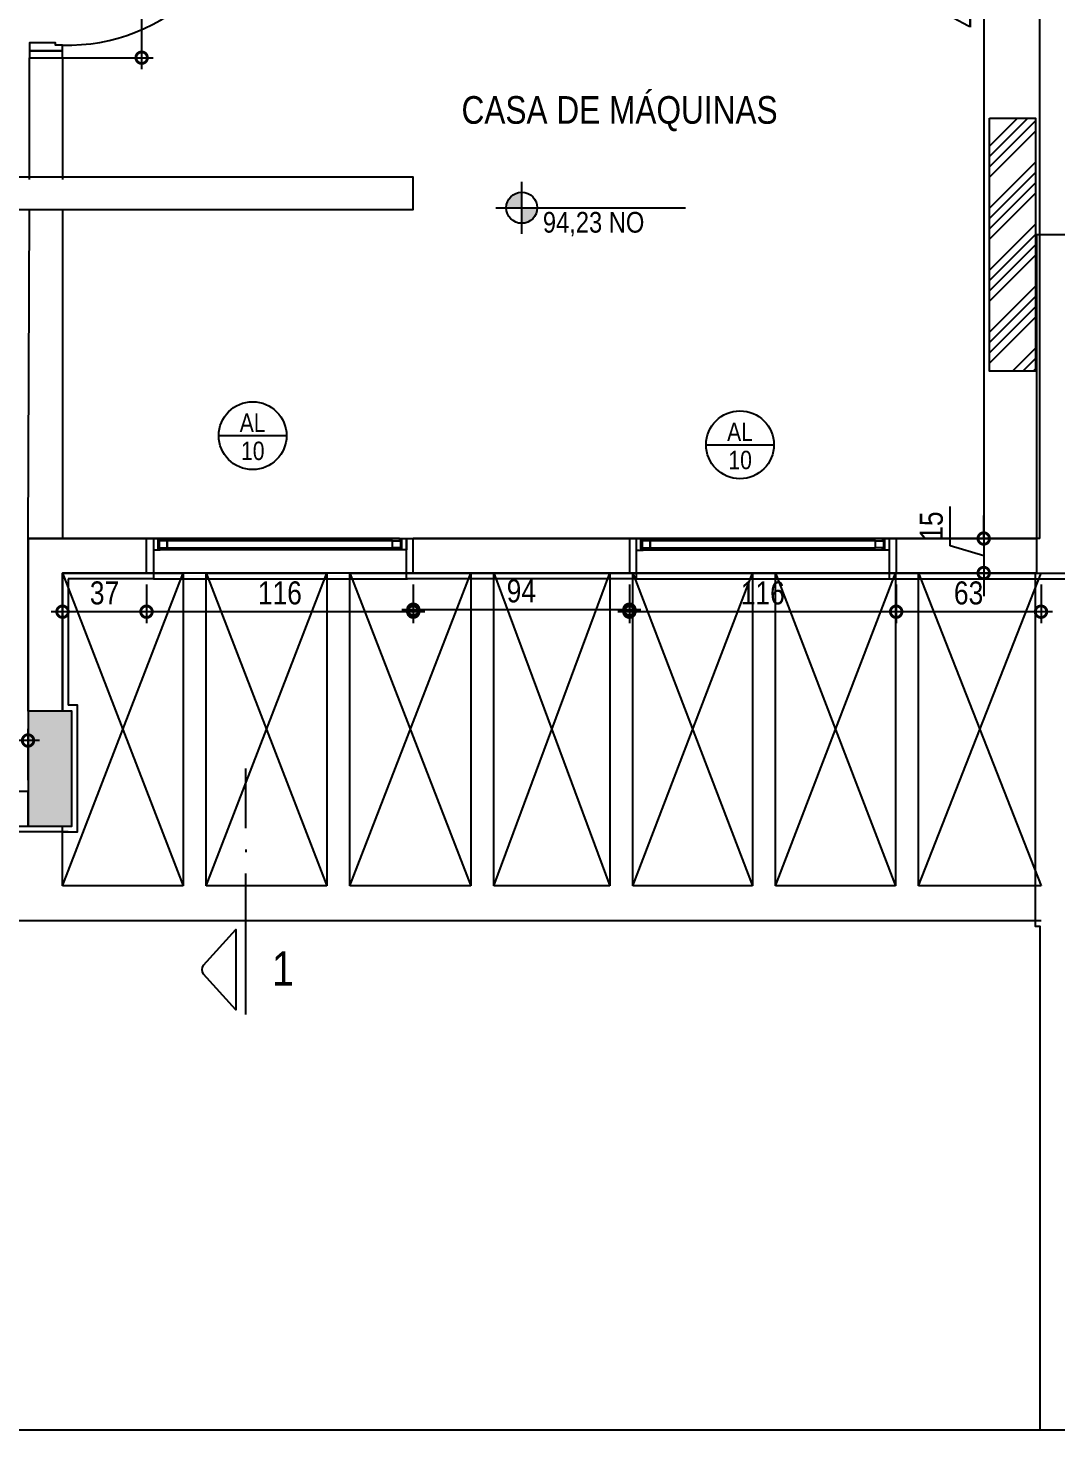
# Model space of a CAD drawing. Header units: metres. Extents: x -38 to 570, y -75 to 184.
# Drawn here: x 5.74 to 10.21, y -9.39 to -3.3 of the extents above; entities that cross this region are included whole.
import ezdxf
from ezdxf.enums import TextEntityAlignment as Align

# ---------------------------------------------------------------- set-up
doc = ezdxf.new("R2010")
doc.units = ezdxf.units.M
for name, pattern in [('CONTINUOS', [0]), ('DASHEDX2', [1.5, 1, -0.5]), ('ESTILO_TQS_0001', [1, 0.7, -0.3])]:
    doc.linetypes.add(name, pattern=pattern)
for name, color, linetype in [('1', 232, 'DASHEDX2'), ('21', 232, 'Continuous'), ('210', 15, 'ESTILO_TQS_0001'), ('28', 232, 'Continuous'), ('3', 2, 'Continuous'), ('ARQ-ALV ACAB', 4, 'Continuous'), ('ARQ-ALV OSSO', 5, 'Continuous'), ('ARQ-AUX', 7, 'Continuous'), ('ARQ-AUX1', 1, 'Continuous'), ('ARQ-CAX @ 1', 1, 'Continuous'), ('ARQ-DIM', 2, 'Continuous'), ('ARQ-PRJ', 7, 'DASHEDX2'), ('ARQ-SIM', 1, 'Continuous'), ('ARQ-TXT', 2, 'Continuous')]:
    doc.layers.add(name, color=color, linetype=linetype)
doc.styles.add('Adesa', font='ARIALN.TTF')
doc.styles.add('M50', font='ARIALN.TTF', dxfattribs={"height": 0.15})
doc.dimstyles.new('ADESA 1-0050', dxfattribs={"dimtxt": 0.1, "dimasz": 0.1, "dimexe": 0.05, "dimexo": 0.05, "dimgap": 0.03, "dimtad": 1, "dimdec": 1, "dimlfac": 100, "dimzin": 12, "dimtxsty": 'Adesa', "dimblk": 'DOTSMALL', "dimcen": 1, "dimdle": 0.05, "dimclrd": 1, "dimclre": 1, "dimclrt": 256, "dimazin": 3, "dimtm": 1e-09, "dimtfac": 1, "dimtdec": 1, "dimtmove": 1, "dimatfit": 0, "dimldrblk": 'DOTSMALL', "dimfxl": 0.8, "dimtvp": 2, "dimtolj": 1, "dimtzin": 0, "dimarcsym": 0})

# ---------------------------------------------------------------- blocks, each defined once
blk = doc.blocks.new('NipAcOs')
at = {"layer": 'ARQ-SIM'}
h = blk.add_hatch(color=256, dxfattribs=at)
h.dxf.hatch_style = 1
h.paths.add_polyline_path([(0, 0.15, 0.414214), (-0.15, 0), (0, 0)])
h.paths.add_polyline_path([(0.15, 0), (0, 0), (0, -0.15, 0.414214)])
for p, q in [((0, -0.25), (0, 0.25)), ((-0.25, 0), (0.15, 0)), ((0.15, 0), (1.583, 0))]:
    blk.add_line(p, q, dxfattribs=at)
blk.add_circle((0, 0), 0.15, dxfattribs=at)
at = {"style": 'Adesa'}
for p in [(0.204, 0.06), (0.204, -0.24)]:
    blk.add_attdef('000,00', p, '', height=0.2, dxfattribs=at)
blk = doc.blocks.new('*U807')
at = {"color": 0, "linetype": 'ByBlock', "ltscale": 0.5}
for points in [[(0.02, -0.045), (0.02, -0.045), (0.02, -0.045), (0.02, -0.045), (0.02, -0.045), (0.02, -0.045), (0.02, -0.045), (0.02, -0.045), (0.02, -0.045), (0.03, -0.045), (0.03, -0.05), (0, -0.05), (0, 0), (0.03, 0), (0.03, -0.005), (0.02, -0.005), (0.02, -0.045)], [(1.08, -0.045), (1.08, -0.045), (1.08, -0.045), (1.08, -0.045), (1.08, -0.045), (1.08, -0.045), (1.08, -0.045), (1.08, -0.045), (1.08, -0.045), (1.07, -0.045), (1.07, -0.05), (1.1, -0.05), (1.1, 0), (1.07, 0), (1.07, -0.005), (1.08, -0.005), (1.08, -0.045)], [(0.025, -0.01), (0.06, -0.01), (0.06, -0.04), (0.025, -0.04)], [(1.075, -0.01), (1.04, -0.01), (1.04, -0.04), (1.075, -0.04)]]:
    blk.add_lwpolyline(points, close=True, dxfattribs=at)
at = {"color": 8, "linetype": 'ByBlock', "ltscale": 0.5}
for points in [[(1.07, 0), (0.03, 0)], [(1.07, -0.05), (0.03, -0.05)]]:
    blk.add_lwpolyline(points, dxfattribs=at)
at = {"color": 7, "linetype": 'ByBlock', "ltscale": 0.5}
blk.add_lwpolyline([(1.04, -0.01), (1.04, -0.04), (0.06, -0.04), (0.06, -0.01)], close=True, dxfattribs=at)
blk = doc.blocks.new('*U808')
at = {"color": 0, "linetype": 'ByBlock', "ltscale": 0.5}
for points in [[(0.02, -0.045), (0.02, -0.045), (0.02, -0.045), (0.02, -0.045), (0.02, -0.045), (0.02, -0.045), (0.02, -0.045), (0.02, -0.045), (0.02, -0.045), (0.03, -0.045), (0.03, -0.05), (0, -0.05), (0, 0), (0.03, 0), (0.03, -0.005), (0.02, -0.005), (0.02, -0.045)], [(1.08, -0.045), (1.08, -0.045), (1.08, -0.045), (1.08, -0.045), (1.08, -0.045), (1.08, -0.045), (1.08, -0.045), (1.08, -0.045), (1.08, -0.045), (1.07, -0.045), (1.07, -0.05), (1.1, -0.05), (1.1, 0), (1.07, 0), (1.07, -0.005), (1.08, -0.005), (1.08, -0.045)], [(0.025, -0.01), (0.06, -0.01), (0.06, -0.04), (0.025, -0.04)], [(1.075, -0.01), (1.04, -0.01), (1.04, -0.04), (1.075, -0.04)]]:
    blk.add_lwpolyline(points, close=True, dxfattribs=at)
at = {"color": 8, "linetype": 'ByBlock', "ltscale": 0.5}
for points in [[(1.07, 0), (0.03, 0)], [(1.07, -0.05), (0.03, -0.05)]]:
    blk.add_lwpolyline(points, dxfattribs=at)
at = {"color": 7, "linetype": 'ByBlock', "ltscale": 0.5}
blk.add_lwpolyline([(1.04, -0.01), (1.04, -0.04), (0.06, -0.04), (0.06, -0.01)], close=True, dxfattribs=at)
blk = doc.blocks.new('*U786')
for points in [[(-0.845, -0.1), (-0.82, -0.1), (-0.82, -0.07), (-0.81, -0.07), (-0.81, 0.0433), (-0.845, 0.0433), (-0.845, -0.1)], [(0.025, -0.1), (0, -0.1), (0, -0.07), (-0.01, -0.07), (-0.01, 0.0433), (0.025, 0.0433), (0.025, -0.1)], [(0, -0.1), (0, -0.9204), (-0.03, -0.9204), (-0.03, -0.1)]]:
    blk.add_lwpolyline(points, close=True)
at = {"layer": 'ARQ-PRJ'}
blk.add_arc((-0.0237, -0.1242), 0.7967, 178.25988, 271.70132, dxfattribs=at)
blk = doc.blocks.new('EST-PR-012-BAR-R02')
at = {"layer": '1', "color": 1, "linetype": 'CONTINUOS'}
blk.add_line((729.99, -552), (742.99, -552), dxfattribs=at)
for points in [[(645.7, -552), (574.48, -552)], [(707.92, -552), (645.7, -552)], [(729.99, -552), (707.92, -552)], [(589.48, -567), (641.99, -567)], [(589.48, -627), (589.48, -567)], [(651.99, -567), (704.49, -567)], [(714.49, -567), (736.49, -567)], [(736.49, -567), (766.99, -566.99)], [(776.99, -566.99), (827.49, -566.99)], [(837.49, -566.99), (889.56, -567)], [(889.56, -567), (889.56, -703)], [(899.56, -567), (951.78, -567)], [(899.56, -703), (899.56, -567)], [(951.78, -567), (951.78, -703)], [(961.78, -567), (1015, -567)], [(961.78, -703), (961.78, -567)], [(589.48, -703), (589.48, -677)], [(641.99, -703), (589.48, -703)], [(704.49, -703), (651.99, -703)], [(766.99, -702.99), (714.49, -703)], [(827.49, -702.99), (776.99, -702.99)], [(889.56, -703), (837.49, -702.99)], [(951.78, -703), (899.56, -703)], [(1015, -703), (961.78, -703)], [(519.49, -718), (581.98, -718)], [(581.98, -718), (645.7, -718)], [(645.7, -718), (707.92, -718)], [(707.92, -718), (770.13, -718)], [(770.13, -718), (831.47, -718)], [(831.47, -718), (894.56, -718)], [(894.56, -718), (956.78, -718)], [(956.78, -718), (1015, -718)]]:
    blk.add_lwpolyline(points, dxfattribs=at)
at = {"layer": '1', "color": 1, "linetype": 'CONTINUOS', "elevation": 0}
for points in [[(641.99, -567), (641.99, -703)], [(651.99, -567), (641.99, -567)], [(651.99, -703), (651.99, -567)], [(704.49, -567), (704.49, -703)], [(714.49, -567), (704.49, -567)], [(714.49, -703), (714.49, -567)], [(766.99, -566.99), (766.99, -702.99)], [(776.99, -702.99), (776.99, -566.99)], [(827.49, -566.99), (827.49, -702.99)], [(837.49, -702.99), (837.49, -566.99)]]:
    blk.add_lwpolyline(points, dxfattribs=at)
at = {"layer": '21'}
for p, q in [((589.48, -703), (641.99, -567, 0)), ((589.48, -567), (641.99, -703, 0)), ((651.99, -703, 0), (704.49, -567, 0)), ((651.99, -567, 0), (704.49, -703, 0)), ((714.49, -703, 0), (766.99, -566.99, 0)), ((714.49, -567, 0), (766.99, -702.99, 0)), ((776.99, -702.99, 0), (827.49, -566.99, 0)), ((776.99, -566.99, 0), (827.49, -702.99, 0)), ((837.49, -566.99, 0), (889.56, -703)), ((837.49, -702.99, 0), (889.56, -567)), ((899.56, -703), (951.78, -567)), ((899.56, -567), (951.78, -703)), ((961.78, -703), (1015, -567)), ((961.78, -567), (1015, -703))]:
    blk.add_line(p, q, dxfattribs=at)
at = {"layer": '210'}
for p, q in [((766.99, -566.99, 0), (776.99, -566.99, 0)), ((827.49, -566.99, 0), (837.49, -566.99, 0)), ((889.56, -567), (899.56, -567)), ((951.78, -567), (961.78, -567))]:
    blk.add_line(p, q, dxfattribs=at)
blk = doc.blocks.new('A$C3afc5645')
h = blk.add_hatch()
h.set_pattern_fill('ANSI34', color=8, scale=0.01)
h.paths.add_polyline_path([(4.2634, -3.6133), (4.0634, -3.6133), (4.0634, -3.9609), (4.2634, -3.9609)])
h.paths.add_polyline_path([(4.2634, -3.6133), (4.2634, -3.4133), (3.9641, -3.4133), (3.9617, -2.4498), (3.7617, -2.4503), (3.7646, -3.6133)])
h.paths.add_polyline_path([(9.9254, -3.6922), (10.1254, -3.6922), (10.1254, -4.7922), (9.9254, -4.7922)])
h.paths.add_polyline_path([(9.9254, -2.7177), (10.1254, -2.7177), (10.1254, -1.6177), (9.9254, -1.6177)])
at = {"layer": 'ARQ-AUX1'}
blk.add_lwpolyline([(9.9254, -3.6922), (10.1254, -3.6922), (10.1254, -4.7922), (9.9254, -4.7922)], close=True, dxfattribs=at)
blk = doc.blocks.new('est-lo-12-bar-r05')
at = {"layer": '3'}
h = blk.add_hatch(color=8, dxfattribs=at)
h.dxf.hatch_style = 1
h.paths.add_polyline_path([(265.995777, -14.002855), (284.995777, -14.002855), (284.995777, 35.997145), (265.995777, 35.997145)])
h.paths.add_polyline_path([(574.479516, -14.002855), (593.479516, -14.002855), (593.479516, 35.997145), (574.479516, 35.997145)])
h.paths.add_polyline_path([(574.479516, -677.000531), (593.479516, -677.000531), (593.479516, -627.000531), (574.479516, -627.000531)])
h.paths.add_polyline_path([(265.995777, -677.000531), (284.995777, -677.000531), (284.995777, -627.000531), (265.995777, -627.000531)])
h.paths.add_polyline_path([(-805.000061, -14.002855), (-786.000061, -14.002855), (-786.000061, 35.997145), (-805.000061, 35.997145)])
h.paths.add_polyline_path([(-1113.500883, -14.002855), (-1094.500883, -14.002855), (-1094.500883, 35.997145), (-1113.500883, 35.997145)])
h.paths.add_polyline_path([(-1113.500883, -677.000531), (-1094.500883, -677.000531), (-1094.500883, -627.000531), (-1113.500883, -627.000531)])
h.paths.add_polyline_path([(-805.000061, -677.000531), (-786.000061, -677.000531), (-786.000061, -627.000531), (-805.000061, -627.000531)])
at = {"layer": '1'}
blk.add_line((728.985572, -552.001786), (741.985572, -552.001786), dxfattribs=at)
for points in [[(645.704166, -552.001786), (574.479516, -552.001786)], [(574.479516, -552.001786), (574.479516, -626.999721)], [(707.918396, -552.001786), (645.704166, -552.001786)], [(728.985572, -552.001786), (707.918396, -552.001786)], [(741.985572, -567.001786), (741.985572, -552.001786)], [(589.479516, -567.001786), (641.979516, -567.001786)], [(589.479516, -626.999721), (589.479516, -567.001786)], [(651.979516, -567.001786), (641.979516, -567.001786)], [(651.979516, -567.001786), (704.479516, -567.001786)], [(714.479516, -567.001786), (704.479516, -567.001786)], [(714.479516, -567.001786), (741.985572, -567.001786)]]:
    blk.add_lwpolyline(points, dxfattribs=at)
at = {"layer": '28'}
for points in [[(473.496043, -408.991091), (741.985584, -408.991091), (741.985584, -394.989464), (473.496043, -394.989464)], [(1028.489198, -420.004079), (1012.995404, -420.004079), (1012.995404, -567.001786), (1028.489198, -567.001786)]]:
    blk.add_lwpolyline(points, close=True, dxfattribs=at)
for points in [[(574.479516, -626.999721), (574.479516, -552.001786), (1012.995404, -552.001786), (1012.995404, -567.001786), (589.479516, -567.001786), (589.479516, -626.999721), (574.479516, -626.999721)], [(1012.995404, -552.001786), (741.985572, -552.001786)], [(741.985572, -567.001786), (1012.995404, -567.001786)], [(284.995777, -676.999721), (574.479516, -676.999721), (574.479516, -661.999721), (284.995777, -661.999721), (284.995777, -676.999721)], [(574.479516, -661.999721), (284.995777, -661.999721)], [(284.995777, -676.999721), (574.479516, -676.999721)]]:
    blk.add_lwpolyline(points, dxfattribs=at)
at = {"layer": '3', "linetype": 'Continuous'}
blk.add_lwpolyline([(574.479516, -677.000531), (593.479516, -677.000531), (593.479516, -627.000531), (574.479516, -627.000531), (574.479516, -677.000531)], dxfattribs=at)
blk = doc.blocks.new('COBERTURA')
at = {"layer": 'ARQ-ALV ACAB'}
for p, q in [((6.29, -5.5199, 0), (6.29, -5.6948)), ((6.29, -5.6948), (5.9198, -5.695)), ((5.9198, -5.695), (5.9198, -6.2451))]:
    blk.add_line(p, q, dxfattribs=at)
for points in [[(10.1449, -5.5201), (9.49, -5.52), (9.49, -5.6949), (10.3049, -5.695), (10.3049, -3.2701), (10.3049, -0.7152), (9.49, -0.715), (9.49, -0.89), (10.1449, -0.8901)], [(5.9198, -6.7951), (4.37, -6.795), (4.37, -6.62), (4.4, -6.62)]]:
    blk.add_lwpolyline(points, dxfattribs=at)
at = {"layer": 'ARQ-ALV ACAB', "elevation": 0}
for points in [[(5.8948, -3.43), (5.8948, -3.4), (5.7516, -3.4), (5.7515, -3.43)], [(6.26, -5.52), (6.29, -5.5199)], [(5.8948, -6.7951), (5.9598, -6.7951), (5.9598, -6.2451), (5.9198, -6.2451)], [(5.8948, -6.2451), (5.8948, -6.2451)]]:
    blk.add_lwpolyline(points, dxfattribs=at)
at = {"layer": 'ARQ-ALV ACAB'}
blk.add_lwpolyline([(8.39, -5.6949), (7.39, -5.6948), (7.39, -5.5199), (8.39, -5.52)], close=True, dxfattribs=at)
at = {"layer": 'ARQ-ALV OSSO'}
blk.add_line((10.1449, -5.5201), (10.1449, -0.89), dxfattribs=at)
for points in [[(9.52, -5.6699), (10.2849, -5.67), (10.2799, -3.2701), (10.2849, -0.74), (9.52, -0.74)], [(6.26, -5.6699), (6.26, -5.52), (5.7448, -5.5201), (5.7448, -6.27)], [(7.42, -5.6698), (7.42, -5.5199), (8.36, -5.52), (8.36, -5.6699)], [(10.1449, -5.5201), (9.52, -5.52), (9.52, -5.6699)], [(5.8948, -6.2701), (5.8948, -5.67), (6.26, -5.6698)], [(7.42, -5.6698), (8.36, -5.6699)], [(4.4, -6.77), (5.8948, -6.7701)]]:
    blk.add_lwpolyline(points, dxfattribs=at)
at = {"layer": 'ARQ-ALV OSSO', "elevation": 0}
for points in [[(5.7515, -3.9601), (5.7515, -3.43), (5.8948, -3.43)], [(5.8948, -3.43), (5.8948, -3.9601)], [(5.7447, -5.5199), (5.7515, -4.09)], [(5.8948, -4.09), (5.8948, -5.5201)]]:
    blk.add_lwpolyline(points, dxfattribs=at)
at = {"layer": 'ARQ-ALV OSSO'}
blk.add_lwpolyline([(4.595, -3.9499), (4.595, -5.4049), (4.735, -5.4049), (4.735, -4.0899), (7.4199, -4.0899), (7.4199, -3.9499)], close=True, dxfattribs=at)
at = {"layer": 'ARQ-AUX'}
for points in [[(6.29, -5.6947), (7.395, -5.6947)], [(8.39, -5.6948), (9.495, -5.6948)], [(0.1549, -9.3949), (10.145, -9.395)]]:
    blk.add_lwpolyline(points, dxfattribs=at)
at = {"layer": 'ARQ-AUX1', "elevation": 0}
blk.add_lwpolyline([(10.1251, -5.67), (10.1251, -7.2048), (10.145, -7.2048), (10.145, -9.395), (10.3051, -9.395), (10.3051, -9.1649), (10.285, -9.165), (10.285, -7.2048), (10.3051, -7.2048), (10.3052, -5.695)], dxfattribs=at)
at = {"linetype": 'Continuous', "xscale": 0.01, "yscale": 0.01, "zscale": 0.01}
for name, p in [('est-lo-12-bar-r05', (0, 0)), ('EST-PR-012-BAR-R02', (0, -0.0001, 0))]:
    blk.add_blockref(name, p, dxfattribs=at)
at = {"layer": 'ARQ-CAX @ 1', "rotation": 89.99999999999999}
blk.add_blockref('*U786', (5.7948, -2.555, 0), dxfattribs=at)
at = {"layer": 'ARQ-CAX @ 1', "xscale": -1, "rotation": 180}
for name, p in [('*U807', (6.29, -5.5699, 0)), ('*U808', (8.39, -5.57, 0))]:
    blk.add_blockref(name, p, dxfattribs=at)
at = {"layer": 'ARQ-DIM'}
blk.add_blockref('A$C3afc5645', (0, 0), dxfattribs=at)
blk = doc.blocks.new('TIPO COTA$0$Chamada_planta')
at = {"layer": 'ARQ-SIM'}
blk.add_line((-0.983, 0), (0.983, 0), dxfattribs=at)
blk.add_circle((0, 0), 0.983, dxfattribs=at)
at = {"layer": 'ARQ-SIM', "color": 2, "style": 'Adesa'}
for tag, p in [('NUMERO', (0, 0.234)), ('C.D.', (0, -0.272))]:
    blk.add_attdef(tag, text='', height=0.5, dxfattribs=at).set_placement(p, align=Align.MIDDLE_CENTER)
blk = doc.blocks.new('ADESA-SIM CORT')
at = {"color": 3}
blk.add_lwpolyline([(1.712, 0.367), (1.4, 0.086), (2.1, 0.086), (1.788, 0.367)], dxfattribs=at)
blk.add_lwpolyline([(1.788, 0.367, 0.267949), (1.712, 0.367)], format="xyb", dxfattribs=at)
at = {"color": 2}
for points in [[(0.521, 0), (0, 0)], [(0.706, 0), (0.729, 0)], [(2.14, 0), (0.914, 0)]]:
    blk.add_lwpolyline(points, dxfattribs=at)
at = {"color": 3, "style": 'Adesa'}
blk.add_attdef('A', text='', height=0.35, dxfattribs=at).set_placement((1.739, -0.325), align=Align.MIDDLE_CENTER)
blk = doc.blocks.new('_DotSmall')
at = {"color": 0, "linetype": 'ByBlock', "const_width": 0.5}
blk.add_lwpolyline([(-0.0625, 0, 1), (0.0625, 0, 1)], format="xyb", close=True, dxfattribs=at)
blk = doc.blocks.new('*D580')
at = {"layer": 'ARQ-DIM', "color": 1, "lineweight": -2, "transparency": 16777216}
for p, q in [((9.52, -5.7199), (9.52, -5.8882)), ((10.1499, -5.7201), (10.1499, -5.8882)), ((10.1999, -5.8382), (9.47, -5.8382))]:
    blk.add_line(p, q, dxfattribs=at)
at = {"layer": 'Defpoints', "color": 0, "transparency": 16777216}
for p in [(9.52, -5.6699, 0), (10.1499, -5.6701, 0), (9.52, -5.8382)]:
    blk.add_point(p, dxfattribs=at)
at = {"layer": 'ARQ-DIM', "color": 1, "lineweight": -2, "transparency": 16777216, "xscale": 0.1, "yscale": 0.1, "zscale": 0.1, "rotation": 180}
blk.add_blockref('_DotSmall', (9.52, -5.8382), dxfattribs=at)
at = {"layer": 'ARQ-DIM', "color": 1, "lineweight": -2, "transparency": 16777216, "xscale": 0.1, "yscale": 0.1, "zscale": 0.1}
blk.add_blockref('_DotSmall', (10.1499, -5.8382), dxfattribs=at)
at = {"layer": 'ARQ-DIM', "transparency": 16777216, "insert": (9.8349, -5.7572), "char_height": 0.1, "attachment_point": 5, "style": 'Adesa'}
blk.add_mtext('\\A1;63', dxfattribs=at)
blk = doc.blocks.new('*D581')
at = {"layer": 'ARQ-DIM', "color": 1, "lineweight": -2, "transparency": 16777216}
for p, q in [((8.36, -5.7199), (8.36, -5.8882)), ((9.52, -5.7199), (9.52, -5.8882)), ((9.57, -5.8382), (8.31, -5.8382))]:
    blk.add_line(p, q, dxfattribs=at)
at = {"layer": 'Defpoints', "color": 0, "transparency": 16777216}
for p in [(8.36, -5.6699, 0), (9.52, -5.6699, 0), (8.36, -5.8382)]:
    blk.add_point(p, dxfattribs=at)
at = {"layer": 'ARQ-DIM', "color": 1, "lineweight": -2, "transparency": 16777216, "xscale": 0.1, "yscale": 0.1, "zscale": 0.1, "rotation": 180}
blk.add_blockref('_DotSmall', (8.36, -5.8382), dxfattribs=at)
at = {"layer": 'ARQ-DIM', "color": 1, "lineweight": -2, "transparency": 16777216, "xscale": 0.1, "yscale": 0.1, "zscale": 0.1}
blk.add_blockref('_DotSmall', (9.52, -5.8382), dxfattribs=at)
at = {"layer": 'ARQ-DIM', "transparency": 16777216, "insert": (8.94, -5.7572), "char_height": 0.1, "attachment_point": 5, "style": 'Adesa'}
blk.add_mtext('\\A1;116', dxfattribs=at)
blk = doc.blocks.new('*D582')
at = {"layer": 'ARQ-DIM', "color": 1, "lineweight": -2, "transparency": 16777216}
for p, q in [((7.42, -5.7198), (7.42, -5.8793)), ((8.36, -5.7199), (8.36, -5.8793)), ((8.41, -5.8293), (7.37, -5.8293))]:
    blk.add_line(p, q, dxfattribs=at)
at = {"layer": 'Defpoints', "color": 0, "transparency": 16777216}
for p in [(7.42, -5.6698, 0), (8.36, -5.6699, 0), (7.42, -5.8293)]:
    blk.add_point(p, dxfattribs=at)
at = {"layer": 'ARQ-DIM', "color": 1, "lineweight": -2, "transparency": 16777216, "xscale": 0.1, "yscale": 0.1, "zscale": 0.1, "rotation": 180}
blk.add_blockref('_DotSmall', (7.42, -5.8293), dxfattribs=at)
at = {"layer": 'ARQ-DIM', "color": 1, "lineweight": -2, "transparency": 16777216, "xscale": 0.1, "yscale": 0.1, "zscale": 0.1}
blk.add_blockref('_DotSmall', (8.36, -5.8293), dxfattribs=at)
at = {"layer": 'ARQ-DIM', "transparency": 16777216, "insert": (7.89, -5.7482), "char_height": 0.1, "attachment_point": 5, "style": 'Adesa'}
blk.add_mtext('\\A1;94', dxfattribs=at)
blk = doc.blocks.new('*D583')
at = {"layer": 'ARQ-DIM', "color": 1, "lineweight": -2, "transparency": 16777216}
for p, q in [((6.26, -5.7198), (6.26, -5.8882)), ((7.42, -5.7198), (7.42, -5.8882)), ((7.47, -5.8382), (6.21, -5.8382))]:
    blk.add_line(p, q, dxfattribs=at)
at = {"layer": 'Defpoints', "color": 0, "transparency": 16777216}
for p in [(6.26, -5.6698, 0), (7.42, -5.6698, 0), (6.26, -5.8382)]:
    blk.add_point(p, dxfattribs=at)
at = {"layer": 'ARQ-DIM', "color": 1, "lineweight": -2, "transparency": 16777216, "xscale": 0.1, "yscale": 0.1, "zscale": 0.1, "rotation": 180}
blk.add_blockref('_DotSmall', (6.26, -5.8382), dxfattribs=at)
at = {"layer": 'ARQ-DIM', "color": 1, "lineweight": -2, "transparency": 16777216, "xscale": 0.1, "yscale": 0.1, "zscale": 0.1}
blk.add_blockref('_DotSmall', (7.42, -5.8382), dxfattribs=at)
at = {"layer": 'ARQ-DIM', "transparency": 16777216, "insert": (6.84, -5.7571), "char_height": 0.1, "attachment_point": 5, "style": 'Adesa'}
blk.add_mtext('\\A1;116', dxfattribs=at)
blk = doc.blocks.new('*D584')
at = {"layer": 'ARQ-DIM', "color": 1, "lineweight": -2, "transparency": 16777216}
for p, q in [((5.8948, -5.7201), (5.8948, -5.8882)), ((6.26, -5.7198), (6.26, -5.8882)), ((6.31, -5.8382), (5.8448, -5.8382))]:
    blk.add_line(p, q, dxfattribs=at)
at = {"layer": 'Defpoints', "color": 0, "transparency": 16777216}
for p in [(5.8948, -5.6701, 0), (6.26, -5.6698, 0), (5.8948, -5.8382)]:
    blk.add_point(p, dxfattribs=at)
at = {"layer": 'ARQ-DIM', "color": 1, "lineweight": -2, "transparency": 16777216, "xscale": 0.1, "yscale": 0.1, "zscale": 0.1, "rotation": 180}
blk.add_blockref('_DotSmall', (5.8948, -5.8382), dxfattribs=at)
at = {"layer": 'ARQ-DIM', "color": 1, "lineweight": -2, "transparency": 16777216, "xscale": 0.1, "yscale": 0.1, "zscale": 0.1}
blk.add_blockref('_DotSmall', (6.26, -5.8382), dxfattribs=at)
at = {"layer": 'ARQ-DIM', "transparency": 16777216, "insert": (6.0774, -5.7571), "char_height": 0.1, "attachment_point": 5, "style": 'Adesa'}
blk.add_mtext('\\A1;37', dxfattribs=at)
blk = doc.blocks.new('*D585')
at = {"layer": 'ARQ-DIM', "color": 1, "lineweight": -2, "transparency": 16777216}
for p, q in [((5.7948, -6.398), (4.35, -6.398)), ((4.4, -6.5712), (4.4, -6.348)), ((5.7448, -6.57), (5.7448, -6.348))]:
    blk.add_line(p, q, dxfattribs=at)
at = {"layer": 'Defpoints', "color": 0, "transparency": 16777216}
for p in [(4.4, -6.398), (4.4, -6.6212, 0), (5.7448, -6.62, 0)]:
    blk.add_point(p, dxfattribs=at)
at = {"layer": 'ARQ-DIM', "color": 1, "lineweight": -2, "transparency": 16777216, "xscale": 0.1, "yscale": 0.1, "zscale": 0.1, "rotation": 180}
blk.add_blockref('_DotSmall', (4.4, -6.398), dxfattribs=at)
at = {"layer": 'ARQ-DIM', "color": 1, "lineweight": -2, "transparency": 16777216, "xscale": 0.1, "yscale": 0.1, "zscale": 0.1}
blk.add_blockref('_DotSmall', (5.7448, -6.398), dxfattribs=at)
at = {"layer": 'ARQ-DIM', "transparency": 16777216, "insert": (5.0724, -6.317), "char_height": 0.1, "attachment_point": 5, "style": 'Adesa'}
blk.add_mtext('\\A1;134', dxfattribs=at)
blk = doc.blocks.new('*D600')
at = {"layer": 'ARQ-DIM', "color": 1, "lineweight": -2, "transparency": 16777216}
for p, q in [((9.9007, -0.84), (9.9007, -5.5701)), ((10.08, -0.89), (9.8507, -0.89)), ((10.0901, -5.5201), (9.8507, -5.5201))]:
    blk.add_line(p, q, dxfattribs=at)
at = {"layer": 'Defpoints', "color": 0, "transparency": 16777216}
for p in [(10.13, -0.89, 0), (9.9007, -5.5201), (10.1401, -5.5201, 0)]:
    blk.add_point(p, dxfattribs=at)
at = {"layer": 'ARQ-DIM', "color": 1, "lineweight": -2, "transparency": 16777216, "xscale": 0.1, "yscale": 0.1, "zscale": 0.1}
for p, rotation in [((9.9007, -0.89), 90), ((9.9007, -5.5201), 270)]:
    blk.add_blockref('_DotSmall', p, dxfattribs=dict(at, rotation=rotation))
at = {"layer": 'ARQ-DIM', "transparency": 16777216, "insert": (9.8197, -3.2051), "char_height": 0.1, "attachment_point": 5, "rotation": 90, "style": 'Adesa'}
blk.add_mtext('\\A1;463', dxfattribs=at)
blk = doc.blocks.new('*D601')
at = {"layer": 'ARQ-DIM', "color": 1, "lineweight": -2, "transparency": 16777216}
for p, q in [((9.7547, -5.5512), (9.7547, -5.3809)), ((9.9007, -5.5201), (9.9007, -5.4201)), ((10.0417, -5.5201), (9.8507, -5.5201)), ((9.9007, -5.5201), (9.9007, -5.67)), ((9.9007, -5.5201), (9.9007, -5.67)), ((9.9007, -5.5951), (9.7547, -5.5512)), ((10.04, -5.67), (9.8507, -5.67)), ((9.9007, -5.67), (9.9007, -5.77))]:
    blk.add_line(p, q, dxfattribs=at)
at = {"layer": 'Defpoints', "color": 0, "transparency": 16777216}
for p in [(10.0917, -5.5201, 0), (9.9007, -5.67), (10.09, -5.67, 0)]:
    blk.add_point(p, dxfattribs=at)
at = {"layer": 'ARQ-DIM', "color": 1, "lineweight": -2, "transparency": 16777216, "xscale": 0.1, "yscale": 0.1, "zscale": 0.1}
for p, rotation in [((9.9007, -5.5201), 270), ((9.9007, -5.67), 90)]:
    blk.add_blockref('_DotSmall', p, dxfattribs=dict(at, rotation=rotation))
at = {"layer": 'ARQ-DIM', "transparency": 16777216, "insert": (9.6736, -5.4661), "char_height": 0.1, "attachment_point": 5, "rotation": 90, "style": 'Adesa'}
blk.add_mtext('\\A1;15', dxfattribs=at)
blk = doc.blocks.new('*D631')
at = {"layer": 'ARQ-DIM', "color": 1, "lineweight": -2, "transparency": 16777216}
for p, q in [((6.2389, -2.45), (6.2389, -3.48)), ((5.9448, -2.5), (6.2889, -2.5)), ((5.8116, -3.43), (6.2889, -3.43))]:
    blk.add_line(p, q, dxfattribs=at)
at = {"layer": 'Defpoints', "color": 0, "transparency": 16777216}
for p in [(5.8948, -2.5, 0), (5.7616, -3.43, 0), (6.2389, -3.43)]:
    blk.add_point(p, dxfattribs=at)
at = {"layer": 'ARQ-DIM', "color": 1, "lineweight": -2, "transparency": 16777216, "xscale": 0.1, "yscale": 0.1, "zscale": 0.1}
for p, rotation in [((6.2389, -2.5), 90), ((6.2389, -3.43), 270)]:
    blk.add_blockref('_DotSmall', p, dxfattribs=dict(at, rotation=rotation))
at = {"layer": 'ARQ-DIM', "transparency": 16777216, "insert": (6.1579, -2.965), "char_height": 0.1, "attachment_point": 5, "rotation": 90, "style": 'Adesa'}
blk.add_mtext('\\A1;93', dxfattribs=at)

msp = doc.modelspace()

# ---------------------------------------------------------------- block references
at = {"layer": 'ARQ-DIM'}
msp.add_blockref('COBERTURA', (0, 0), dxfattribs=at)
at = {"layer": 'ARQ-SIM'}
ref = msp.add_blockref('NipAcOs', (7.8918, -4.0824), dxfattribs=dict(at, xscale=0.45, yscale=0.45, zscale=0.45))
ref.add_attrib('000,00', '94,23 NO', (7.9836, -4.1904), dxfattribs={"layer": '0', "color": 2, "height": 0.09, "style": 'Adesa'})
ref = msp.add_blockref('TIPO COTA$0$Chamada_planta', (6.7214, -5.0729), dxfattribs=dict(at, xscale=0.15, yscale=0.15, zscale=0.15))
ref.add_attrib('NUMERO', 'AL', dxfattribs={"color": 2, "height": 0.08, "style": 'Adesa'}).set_placement((6.7214, -5.0165), align=Align.MIDDLE_CENTER)
ref.add_attrib('C.D.', '10', dxfattribs={"color": 2, "height": 0.08, "style": 'Adesa'}).set_placement((6.7222, -5.1389), align=Align.MIDDLE_CENTER)
ref = msp.add_blockref('TIPO COTA$0$Chamada_planta', (8.8408, -5.1126), dxfattribs=dict(at, xscale=0.15, yscale=0.15, zscale=0.15))
ref.add_attrib('NUMERO', 'AL', dxfattribs={"color": 2, "height": 0.08, "style": 'Adesa'}).set_placement((8.8408, -5.0563), align=Align.MIDDLE_CENTER)
ref.add_attrib('C.D.', '10', dxfattribs={"color": 2, "height": 0.08, "style": 'Adesa'}).set_placement((8.8416, -5.1787), align=Align.MIDDLE_CENTER)
ref = msp.add_blockref('ADESA-SIM CORT', (6.6913, -6.5191), dxfattribs=dict(at, xscale=-0.5, yscale=0.5, zscale=0.5, rotation=90))
ref.add_attrib('A', '1', dxfattribs={"layer": '0', "color": 4, "height": 0.15, "style": 'Adesa'}).set_placement((6.8536, -7.3894), align=Align.MIDDLE_CENTER)

# ---------------------------------------------------------------- texts
at = {"layer": 'ARQ-TXT', "style": 'M50'}
msp.add_text('CASA DE MÁQUINAS', height=0.12, dxfattribs=at).set_placement((8.3172, -3.6579, -0.1142), align=Align.MIDDLE)

# ---------------------------------------------------------------- dimensions: what is measured, and where the dimension line sits
at = {"layer": 'ARQ-DIM'}
for base, p1, p2, angle, picture, middle in [((9.9007, -5.5201, 0), (10.13, -0.89), (10.1401, -5.5201), 90, '*D600', (9.8197, -3.2051, 0)), ((6.2389, -3.43), (5.8948, -2.5, 0), (5.7616, -3.43, 0), 90, '*D631', (6.1579, -2.965)), ((9.9007, -5.67, 0), (10.0917, -5.5201), (10.09, -5.67), 90, '*D601', (9.6736, -5.5212, 0)), ((6.26, -5.8382, 0), (7.42, -5.6698), (6.26, -5.6698), 180, '*D583', (6.84, -5.7571, 0)), ((7.42, -5.8293, 0), (8.36, -5.6699), (7.42, -5.6698), 180, '*D582', (7.89, -5.7482, 0)), ((8.36, -5.8382, 0), (9.52, -5.6699), (8.36, -5.6699), 180, '*D581', (8.94, -5.7572, 0)), ((9.52, -5.8382, 0), (10.1499, -5.6701, 0), (9.52, -5.6699), 180, '*D580', (9.8349, -5.7572, 0))]:
    dim = msp.add_linear_dim(base=base, p1=p1, p2=p2, angle=angle, dimstyle='ADESA 1-0050', dxfattribs=at)
    dim.commit()
    dim.dimension.update_dxf_attribs({"geometry": picture, "text_midpoint": middle})
for base, p1, p2, picture, middle in [((5.8948, -5.8382, 0), (6.26, -5.6698), (5.8948, -5.6701, 0), '*D584', (6.0774, -5.7571, 0)), ((4.4, -6.398, 0), (5.7448, -6.62), (4.4, -6.6212), '*D585', (5.0724, -6.317, 0))]:
    dim = msp.add_linear_dim(base=base, p1=p1, p2=p2, angle=180, dimstyle='ADESA 1-0050', override={"dimdec": 0}, dxfattribs=at)
    dim.commit()
    dim.dimension.update_dxf_attribs({"geometry": picture, "text_midpoint": middle})

doc.saveas('drawing.dxf')
